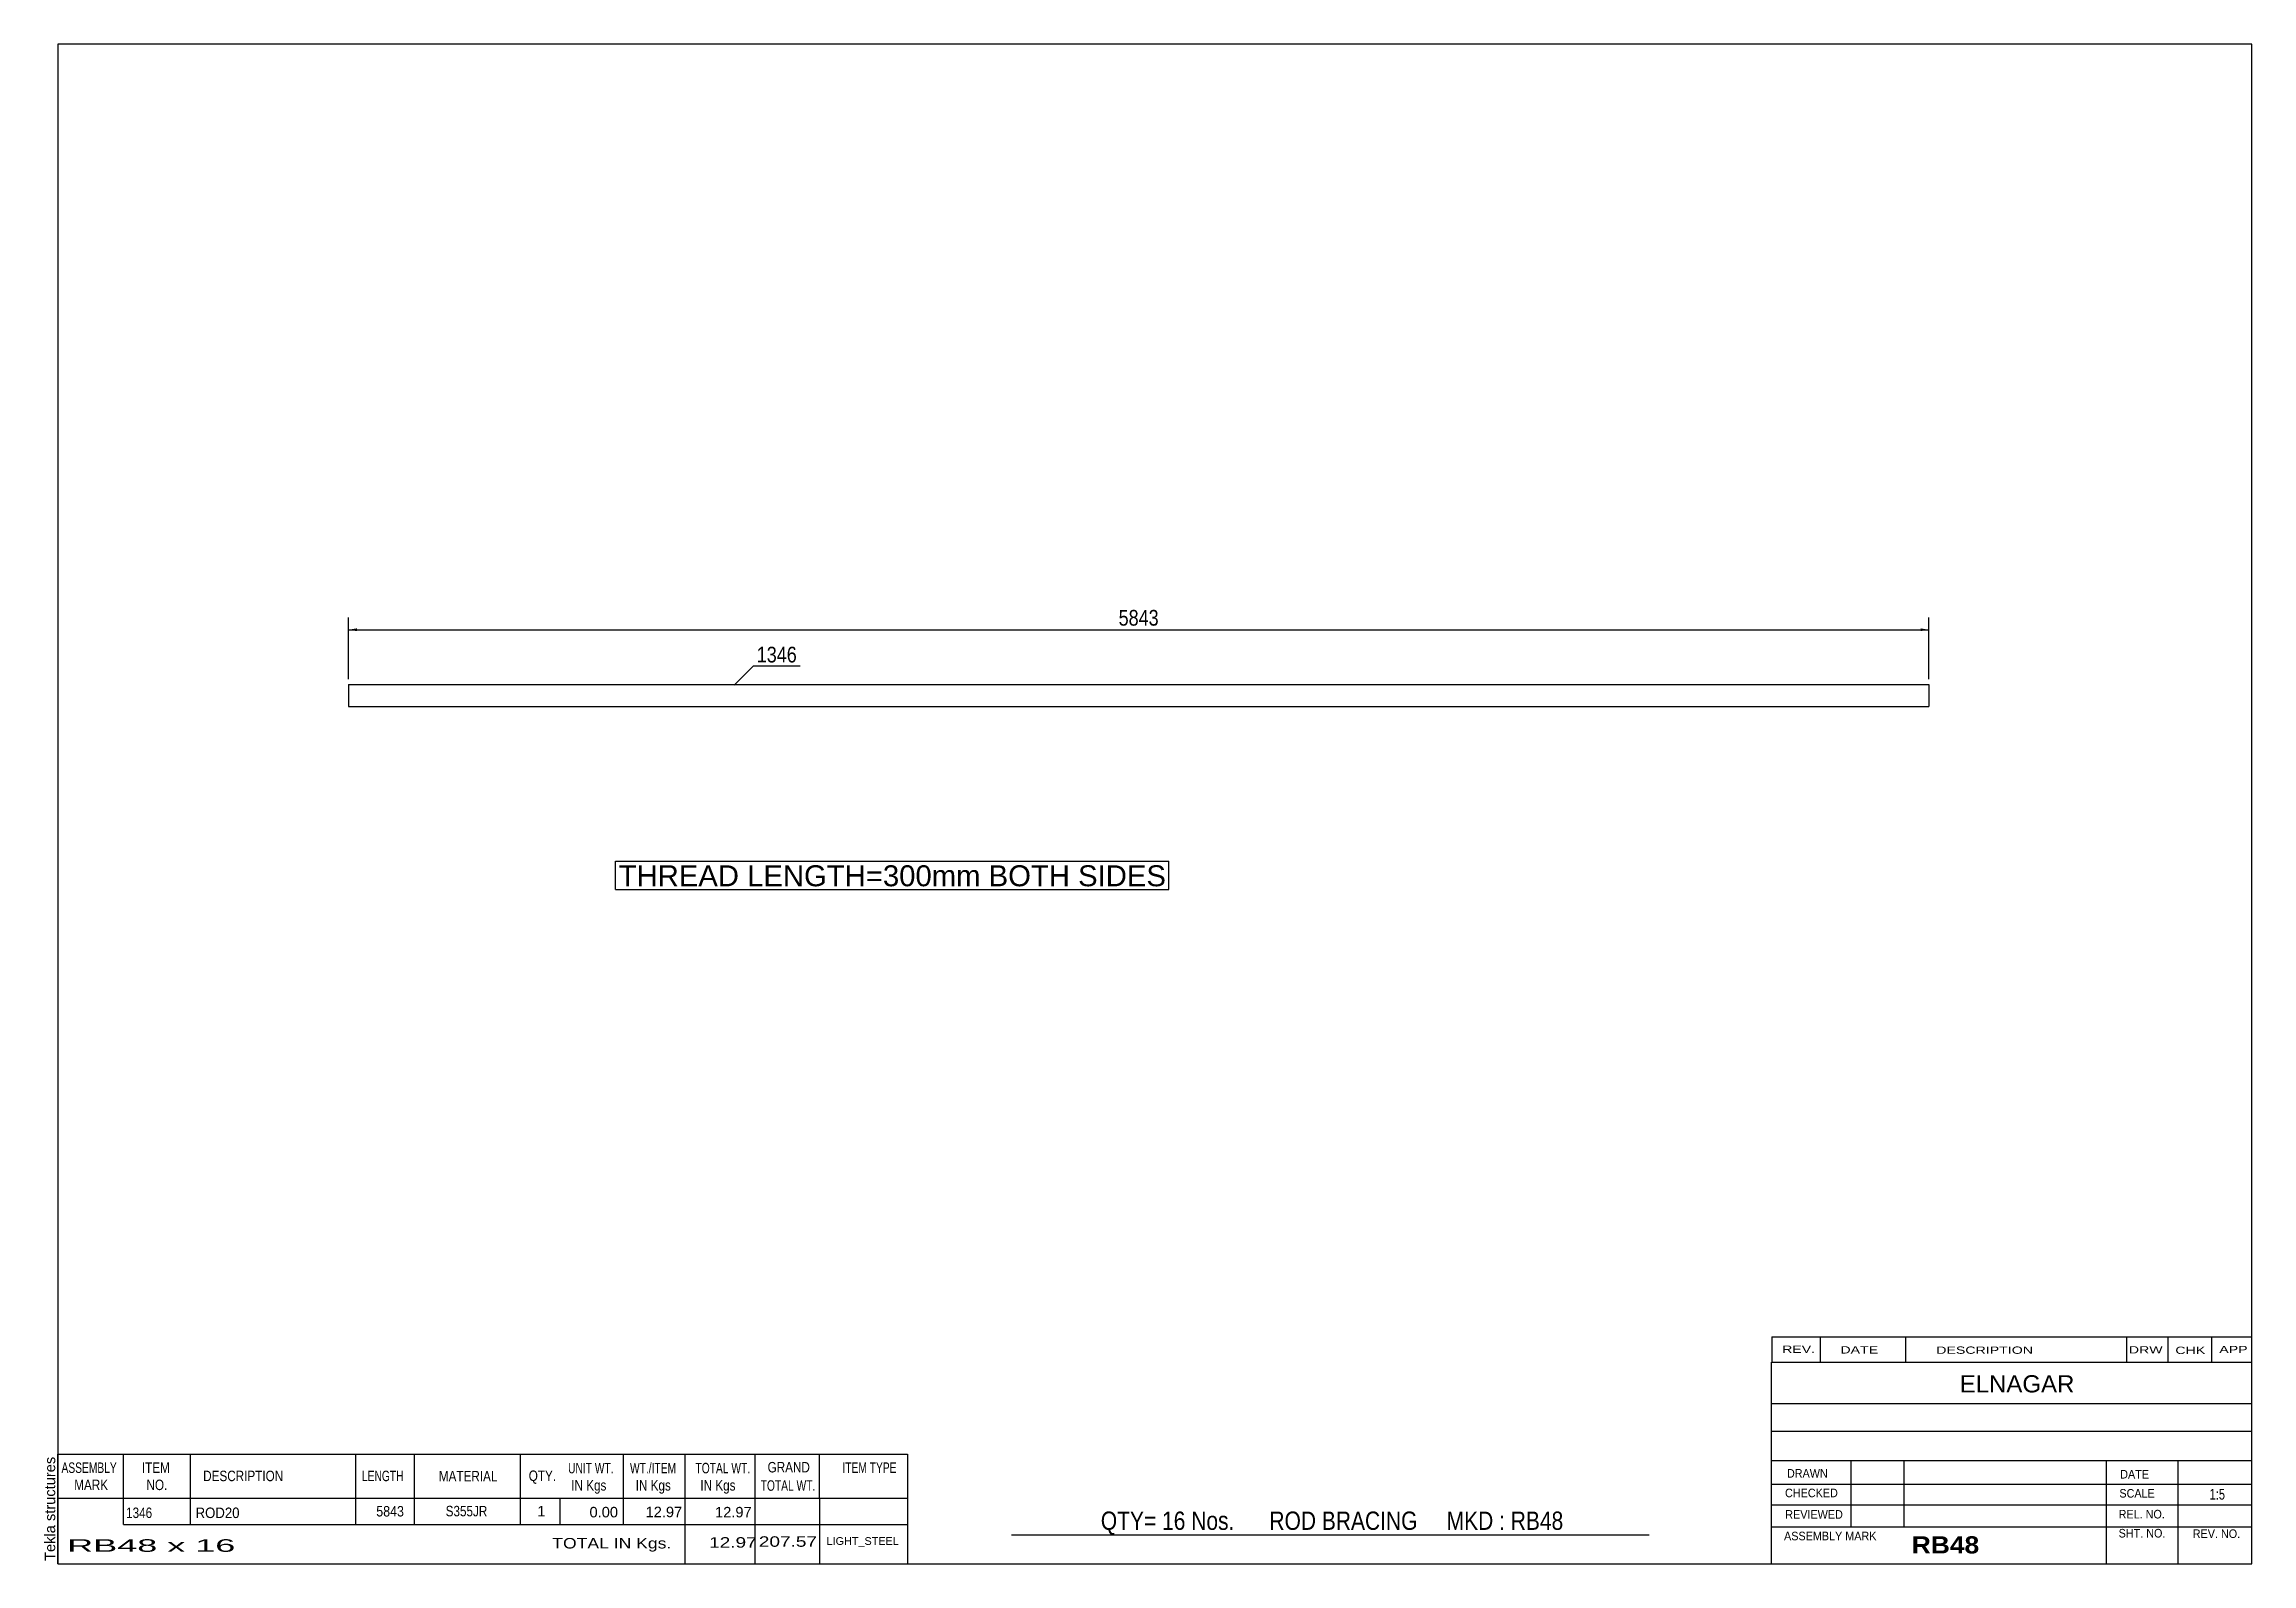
# Model space of a CAD drawing. Header units: millimetres. Extents: x 2 to 405, y 5 to 282.
import ezdxf

# ---------------------------------------------------------------- set-up
doc = ezdxf.new("R2010")
doc.units = ezdxf.units.MM
doc.styles.add('Arial', font='ARIAL.TTF', dxfattribs={"height": 0.2})
doc.styles.add('Arial Bold', font='ARIALBD.TTF', dxfattribs={"height": 0.2})
doc.styles.add('Arial Narrow', font='ARIALN.TTF', dxfattribs={"height": 0.2})

# ---------------------------------------------------------------- blocks, each defined once
blk = doc.blocks.new('Unknown-627380822-1209')
at = {"color": 5, "linetype": 'Continuous'}
for p, q in [((405, 282), (5, 282)), ((5, 282), (5, 5)), ((405, 5), (405, 282)), ((5, 5), (405, 5))]:
    blk.add_line(p, q, dxfattribs=at)
at = {"color": 174, "linetype": 'Continuous', "style": 'Arial'}
blk.add_text('Tekla structures', height=1.9102, rotation=90, dxfattribs=at).set_placement((4.5, 5.5))
blk = doc.blocks.new('Part-627380822-1251 - 1232')
at = {"color": 2, "linetype": 'Continuous'}
for p, q in [((58, 165.25), (202, 165.25)), ((58, 165.25), (58, 161.84)), ((202.1, 165.25), (346.1, 165.25)), ((346.1, 165.25), (346.1, 161.25)), ((58, 161.84), (58, 161.25)), ((58, 161.25), (202, 161.25)), ((202.1, 161.25), (346.1, 161.25))]:
    blk.add_line(p, q, dxfattribs=at)
blk = doc.blocks.new('StraightDimension-627380822-1261 - 1232')
at = {"linetype": 'Continuous'}
for points in [[(59.5, 175), (58, 175.25), (59.5, 175.5)], [(344.6, 175.5), (346.1, 175.25), (344.6, 175)]]:
    blk.add_hatch(color=7, dxfattribs=at).paths.add_polyline_path(points)
at = {"color": 7, "linetype": 'Continuous'}
for p, q in [((58, 166.25), (58, 177.5)), ((346.1, 166.25), (346.1, 177.5)), ((58, 175.25), (346.1, 175.25))]:
    blk.add_line(p, q, dxfattribs=at)
at = {"color": 0}
blk.add_wipeout([(206.31, 175.4), (206.31, 179.6), (197.79, 179.6), (197.79, 175.4)], dxfattribs=at)
at = {"color": 3, "style": 'Arial Narrow'}
blk.add_text('5843', height=2.863, dxfattribs=at).set_placement((198.39, 176))
blk = doc.blocks.new('CBS_BOM-627380822-1315')
at = {"color": 7, "linetype": 'Continuous'}
for p, q in [((4.97, 16.97), (4.97, 24.97)), ((4.97, 24.97), (159.89, 24.97)), ((16.97, 16.97), (16.97, 24.97)), ((29.16, 16.97), (29.16, 24.97)), ((59.32, 16.97), (59.32, 24.97)), ((70, 16.97), (70, 24.97)), ((89.32, 16.97), (89.32, 24.97)), ((108.12, 16.97), (108.12, 24.97)), ((119.33, 16.97), (119.33, 24.97)), ((132.12, 16.97), (132.12, 24.97)), ((143.87, 16.97), (143.87, 24.97)), ((159.89, 24.96), (159.89, 16.98)), ((4.97, 16.97), (159.89, 16.97)), ((4.97, 12.17), (4.97, 16.97)), ((16.97, 12.17), (16.97, 16.97)), ((29.16, 12.17), (29.16, 16.97)), ((59.32, 12.17), (59.32, 16.97)), ((70, 12.17), (70, 16.97)), ((89.32, 12.17), (89.32, 16.97)), ((96.58, 12.17), (96.58, 16.97)), ((108.12, 12.17), (108.12, 16.97)), ((119.33, 12.17), (119.33, 16.97)), ((132.12, 12.17), (132.12, 16.97)), ((143.89, 12.17), (143.89, 16.97)), ((159.89, 16.97), (159.89, 12.17)), ((4.97, 4.97), (4.97, 12.15)), ((16.97, 12.17), (159.89, 12.17)), ((119.33, 4.97), (119.33, 12.15)), ((132.12, 4.97), (132.12, 12.15)), ((143.93, 4.97), (143.93, 12.15)), ((159.89, 12.17), (159.89, 4.97)), ((4.97, 4.97), (159.89, 4.97))]:
    blk.add_line(p, q, dxfattribs=at)
at = {"color": 3, "linetype": 'Continuous', "style": 'Arial'}
for s, height, width, p in [('ASSEMBLY', 1.91, 0.7, (5.65, 21.54)), ('MARK', 1.91, 0.8, (7.97, 18.41)), ('ITEM', 1.91, 0.8, (20.3, 21.54)), ('NO.', 1.91, 0.8, (21.15, 18.41)), ('DESCRIPTION', 1.9102, 0.8, (31.48, 20.04)), ('LENGTH', 1.91, 0.7, (60.43, 20.04)), ('MATERIAL', 1.91, 0.8, (74.45, 19.99)), ('QTY.', 1.91, 0.8, (90.84, 20.07)), ('UNIT WT.', 1.91, 0.7, (98.01, 21.47)), ('IN Kgs', 1.91, 0.8, (98.59, 18.33)), ('WT./ITEM', 1.91, 0.7, (109.3, 21.47)), ('IN Kgs', 1.91, 0.8, (110.34, 18.33)), ('TOTAL WT.', 1.91, 0.7, (121.24, 21.47)), ('IN Kgs', 1.91, 0.8, (122.13, 18.33)), ('TOTAL WT.', 1.91, 0.7, (133.13, 18.29)), ('GRAND', 1.91, 0.8, (134.39, 21.63)), ('ITEM TYPE', 1.91, 0.7, (148.03, 21.55))]:
    blk.add_text(s, height=height, dxfattribs=dict(at, width=width)).set_placement(p)
at = {"color": 7, "linetype": 'Continuous', "style": 'Arial'}
for s, width, p in [('1346', 0.8, (17.43, 13.32)), ('ROD20', 0.9, (30.1, 13.32)), ('5843', 0.85, (63.04, 13.6)), ('S355JR', 0.8, (75.69, 13.63))]:
    blk.add_text(s, height=1.91, dxfattribs=dict(at, width=width)).set_placement(p)
for s, p in [('1', (92.41, 13.63)), ('0.00', (101.92, 13.44)), ('12.97', (112.14, 13.47)), ('12.97', (124.81, 13.44))]:
    blk.add_text(s, height=1.91, dxfattribs=at).set_placement(p)
at = {"color": 6, "linetype": 'Continuous', "style": 'Arial'}
for s, height, width, p in [('RB48 x 16', 2.292, 2.05, (6.69, 7.16)), ('TOTAL IN Kgs.', 1.9102, 1.2, (95.13, 7.77)), ('12.97', 1.91, 1.3, (123.72, 7.92)), ('207.57', 1.91, 1.3, (132.79, 8.08))]:
    blk.add_text(s, height=height, dxfattribs=dict(at, width=width)).set_placement(p)
blk.add_text('LIGHT_STEEL', height=1.4135, dxfattribs=at).set_placement((145.14, 8.42))
blk = doc.blocks.new('CBS_CALLOFF-627380822-1316')
at = {"color": 7, "linetype": 'Continuous'}
blk.add_line((178.88, 10.27), (295.11, 10.25), dxfattribs=at)
at = {"color": 3, "linetype": 'Continuous', "style": 'Arial Narrow'}
blk.add_text('QTY= 16 Nos.      ROD BRACING     MKD : RB48', height=3.3405, dxfattribs=at).set_placement((195.14, 11.16))
blk = doc.blocks.new('CBS_NAME_BLOG-627380822-1317')
at = {"color": 7, "linetype": 'Continuous'}
for p, q in [((317.41, 41.75), (404.93, 41.75)), ((317.41, 5.04), (317.41, 41.75)), ((317.41, 34.21), (404.93, 34.21)), ((317.48, 29.16), (405, 29.16)), ((317.41, 23.79), (404.93, 23.79)), ((331.93, 11.68), (331.93, 23.78)), ((341.62, 11.71), (341.62, 23.78)), ((378.53, 5.04), (378.53, 23.77)), ((391.58, 5.04), (391.58, 23.78)), ((317.42, 19.49), (405, 19.51)), ((317.41, 15.74), (404.93, 15.74)), ((317.41, 11.7), (404.93, 11.7)), ((317.41, 5), (405, 5))]:
    blk.add_line(p, q, dxfattribs=at)
at = {"color": 3, "linetype": 'Continuous', "style": 'Arial'}
blk.add_text('ELNAGAR', height=3.133, dxfattribs=at).set_placement((351.73, 36.22))
at = {"color": 3, "linetype": 'Continuous'}
for s, height, style, width, p in [('DRAWN', 1.566, 'Arial', 0.9, (320.24, 20.68)), ('DATE', 1.566, 'Arial', 0.9, (381, 20.52)), ('CHECKED', 1.566, 'Arial', 0.9, (319.89, 17.11)), ('SCALE', 1.566, 'Arial', 0.9, (380.85, 17.04)), ('1:5', 1.957, 'Arial Narrow', 0.9, (397.3, 16.68)), ('REVIEWED', 1.566, 'Arial', 0.9, (319.93, 13.19)), ('REL. NO.', 1.566, 'Arial', 0.9, (380.71, 13.24)), ('ASSEMBLY MARK', 1.5663, 'Arial', 0.9, (319.71, 9.26)), ('RB48', 3.131, 'Arial Bold', 1.1, (342.99, 6.86)), ('SHT. NO.', 1.566, 'Arial', 0.9, (380.71, 9.77)), ('REV. NO.', 1.566, 'Arial', 0.9, (394.23, 9.68))]:
    blk.add_text(s, height=height, dxfattribs=dict(at, style=style, width=width)).set_placement(p)
blk = doc.blocks.new('CBS_REVISION-627380822-1318')
at = {"color": 7, "linetype": 'Continuous'}
for p, q in [((317.49, 46.38), (404.99, 46.38)), ((317.49, 46.38), (317.49, 41.75)), ((326.29, 46.38), (326.29, 41.75)), ((341.88, 46.38), (341.88, 41.81)), ((382.14, 46.38), (382.14, 41.75)), ((389.68, 46.38), (389.68, 41.75)), ((397.63, 46.38), (397.63, 41.75)), ((317.49, 41.75), (404.99, 41.75))]:
    blk.add_line(p, q, dxfattribs=at)
at = {"color": 7, "style": 'Arial Narrow', "width": 1.7}
for s, height, p in [('REV.', 1.326, (319.35, 43.43)), ('DATE', 1.326, (329.98, 43.31)), ('DESCRIPTION', 1.3257, (347.46, 43.26)), ('DRW', 1.326, (382.57, 43.32)), ('CHK', 1.326, (391.06, 43.23)), ('APP', 1.326, (399.06, 43.38))]:
    blk.add_text(s, height=height, dxfattribs=at).set_placement(p)
blk = doc.blocks.new('Text-627380822-1210')
at = {"color": 0, "linetype": 'Continuous'}
blk.add_wipeout([(206.92, 128.49), (206.92, 132.49), (107.23, 132.49), (107.23, 128.49)], dxfattribs=at)
at = {"color": 7, "linetype": 'Continuous'}
for p, q in [((106.63, 133.09), (207.52, 133.09)), ((106.63, 127.89), (106.63, 133.09)), ((207.52, 127.89), (207.52, 133.09)), ((106.63, 127.89), (207.52, 127.89))]:
    blk.add_line(p, q, dxfattribs=at)
at = {"color": 1, "linetype": 'Continuous', "style": 'Arial'}
blk.add_text('THREAD LENGTH=300mm BOTH SIDES', height=3.8203, dxfattribs=at).set_placement((107.23, 128.49))
blk = doc.blocks.new('Mark-627380822-1246 - 1232')
at = {"color": 0}
blk.add_wipeout([(139.73, 169.29), (139.73, 172.29), (132.41, 172.29), (132.41, 169.29)], dxfattribs=at)
blk.add_wipeout([(139.73, 169.29), (139.73, 172.29), (132.41, 172.29), (132.41, 169.29)], dxfattribs=at)
at = {"color": 7, "linetype": 'Continuous'}
for p, q in [((128.28, 165.15), (131.81, 168.69)), ((131.81, 168.69), (140.33, 168.69))]:
    blk.add_line(p, q, dxfattribs=at)
at = {"color": 3, "style": 'Arial Narrow'}
blk.add_text('1346', height=2.863, dxfattribs=at).set_placement((132.41, 169.29))

msp = doc.modelspace()

# ---------------------------------------------------------------- block references
for name in ['Unknown-627380822-1209', 'Part-627380822-1251 - 1232', 'CBS_REVISION-627380822-1318', 'CBS_NAME_BLOG-627380822-1317', 'CBS_BOM-627380822-1315', 'CBS_CALLOFF-627380822-1316']:
    msp.add_blockref(name, (0, 0))

# ---------------------------------------------------------------- next in the draw order: block references
for name in ['StraightDimension-627380822-1261 - 1232', 'Text-627380822-1210']:
    msp.add_blockref(name, (0, 0))

# ---------------------------------------------------------------- next in the draw order: block references
msp.add_blockref('Mark-627380822-1246 - 1232', (0, 0))

doc.saveas('drawing.dxf')
